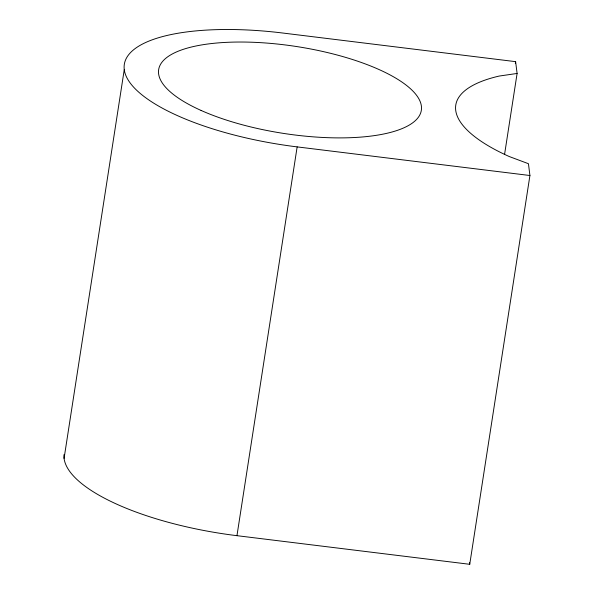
<?xml version="1.0" encoding="UTF-8"?>
<svg xmlns="http://www.w3.org/2000/svg" width="594" height="594" viewBox="0 0 594 594"><rect width="100%" height="100%" fill="white"/><g stroke="black" fill="none" stroke-linecap="round" stroke-linejoin="round"><path stroke-width="0.89" d="M64.078 458.368L124.265 69.58A167.642 55.405 8.8 0 1 282.841 33.034L515.622 61.657L517.099 73.456L504.61 154.15M517.099 73.456L499.212 76.054A167.642 55.405 8.8 0 0 509.325 156.564L528.445 163.714L529.922 175.512L469.735 564.3L236.961 535.677L297.149 146.889A167.642 55.405 8.8 0 1 124.265 69.58M515.34 63.491L515.622 61.657M297.149 146.889L529.922 175.512M469.505 562.488L469.735 564.3M236.961 535.677A167.642 55.405 8.8 0 1 63.959 454.707M201.099 110.447A132.907 43.926 8.8 0 0 418.376 117.248A132.907 43.926 8.8 0 0 250.512 42.189A132.907 43.926 8.8 0 0 201.099 110.447"/></g></svg>
